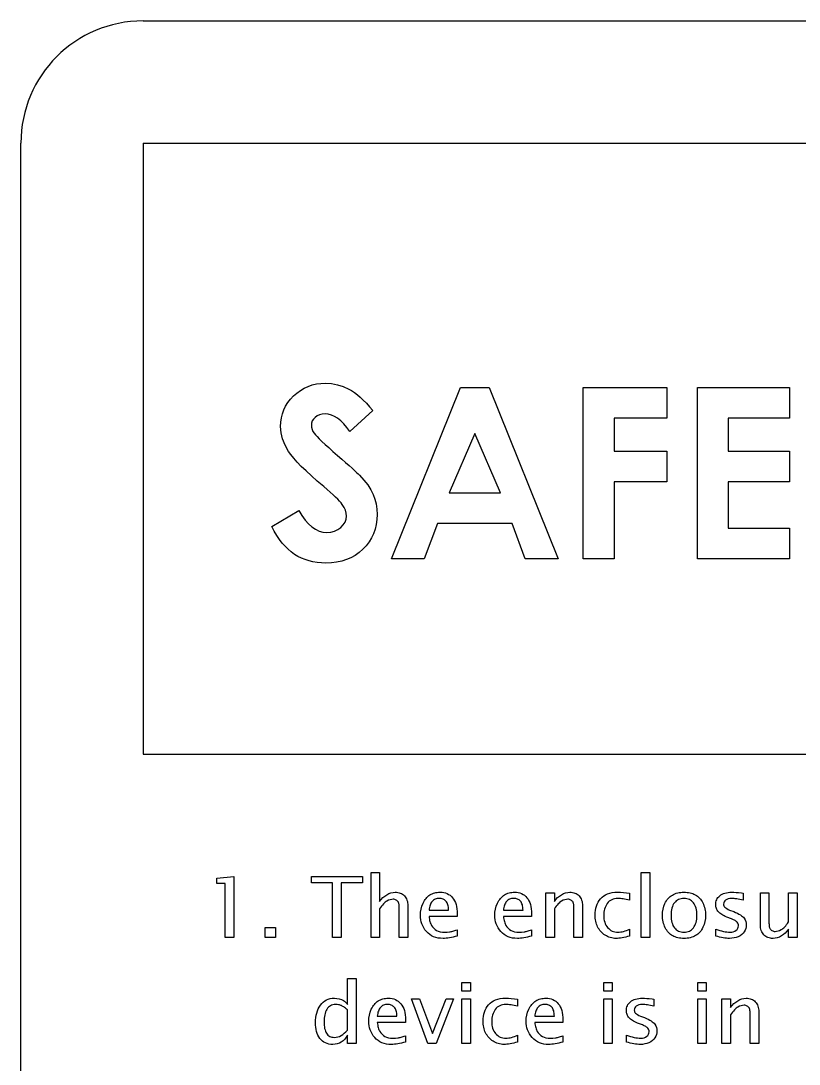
# Model space of a CAD drawing. Header units: inches. Extents: x 0 to 12, y -0.6 to 8.
# Drawn here: x 0 to 3.184, y 3.733 to 8 of the extents above; entities that cross this region are included whole.
import ezdxf

# ---------------------------------------------------------------- set-up
doc = ezdxf.new("R2010")
doc.units = ezdxf.units.IN
doc.header["$MEASUREMENT"] = 0

msp = doc.modelspace()

# ---------------------------------------------------------------- linework, layer by layer
at = {"color": 7, "linetype": 'Continuous'}
for p, q in [((0.5, 8), (11.5, 8)), ((0, 0.5), (0, 7.5)), ((0.5, 7.5), (11.5, 7.5)), ((0.5, 7.5), (0.5, 5)), ((0.5, 5), (11.5, 5))]:
    msp.add_line(p, q, dxfattribs=at)
at = {"color": 7, "linetype": 'Continuous', "flags": 128}
for points in [[(1.4397, 6.4065), (1.3458, 6.3205), (1.3458, 6.3205), (1.3335, 6.3373), (1.321, 6.3519), (1.3085, 6.3643), (1.296, 6.3744), (1.2834, 6.3822), (1.2706, 6.3878), (1.2579, 6.3912), (1.2451, 6.3923), (1.2451, 6.3923), (1.2332, 6.3915), (1.2224, 6.3888), (1.2129, 6.3843), (1.2043, 6.3781), (1.1974, 6.3709), (1.1924, 6.3633), (1.1894, 6.355), (1.1885, 6.3465), (1.1885, 6.3465), (1.1892, 6.3378), (1.1914, 6.3292), (1.1951, 6.3209), (1.2001, 6.3129), (1.2001, 6.3129), (1.205, 6.3069), (1.2119, 6.2995), (1.2209, 6.2904), (1.2318, 6.2798), (1.2446, 6.2678), (1.2594, 6.2543), (1.2764, 6.2392), (1.2952, 6.2226), (1.2952, 6.2226), (1.3128, 6.2074), (1.3287, 6.1936), (1.3427, 6.1813), (1.3549, 6.1705), (1.3653, 6.1611), (1.3737, 6.1532), (1.3804, 6.1468), (1.3853, 6.1419), (1.3853, 6.1419), (1.4036, 6.1215), (1.419, 6.1016), (1.4315, 6.0823), (1.4411, 6.0632), (1.4484, 6.044), (1.4536, 6.0241), (1.4567, 6.003), (1.4577, 5.9813), (1.4577, 5.9813), (1.4569, 5.9601), (1.454, 5.9399), (1.4496, 5.9206), (1.4431, 5.9024), (1.435, 5.885), (1.4249, 5.8684), (1.4131, 5.853), (1.3994, 5.8384), (1.3842, 5.8252), (1.3681, 5.8137), (1.3507, 5.8041), (1.3323, 5.7962), (1.3127, 5.79), (1.2921, 5.7856), (1.2704, 5.7829), (1.2475, 5.7821), (1.2475, 5.7821), (1.2295, 5.7826), (1.212, 5.7843), (1.1952, 5.7871), (1.1791, 5.791), (1.1634, 5.7961), (1.1482, 5.8022), (1.1338, 5.8095), (1.1199, 5.8179), (1.1066, 5.8276), (1.0937, 5.8386), (1.0813, 5.8508), (1.0696, 5.8642), (1.0582, 5.8791), (1.0473, 5.8951), (1.0369, 5.9125), (1.0269, 5.9311), (1.0269, 5.9311), (1.1374, 5.9974), (1.1374, 5.9974), (1.15, 5.9764), (1.1632, 5.9582), (1.1768, 5.9427), (1.191, 5.9301), (1.2056, 5.9203), (1.2206, 5.9133), (1.2361, 5.9091), (1.2521, 5.9077), (1.2521, 5.9077), (1.2684, 5.909), (1.2833, 5.9127), (1.2967, 5.9189), (1.3089, 5.9277), (1.319, 5.9381), (1.3263, 5.9493), (1.3306, 5.9613), (1.3321, 5.974), (1.3321, 5.974), (1.3309, 5.9859), (1.3277, 5.9979), (1.3224, 6.0098), (1.3148, 6.0217), (1.3099, 6.028), (1.3037, 6.0352), (1.2962, 6.0431), (1.2873, 6.0518), (1.2772, 6.0614), (1.2659, 6.0718), (1.2532, 6.0828), (1.2392, 6.0948), (1.2392, 6.0948), (1.2126, 6.1175), (1.1885, 6.1388), (1.1667, 6.1588), (1.1475, 6.1776), (1.1307, 6.195), (1.1164, 6.211), (1.1046, 6.2257), (1.0952, 6.239), (1.081, 6.2644), (1.071, 6.2898), (1.0648, 6.3152), (1.0628, 6.3404), (1.0628, 6.3404), (1.0637, 6.3584), (1.0662, 6.3756), (1.0703, 6.3923), (1.076, 6.4083), (1.0834, 6.4236), (1.0925, 6.4383), (1.1033, 6.4523), (1.1157, 6.4656), (1.1293, 6.4778), (1.1437, 6.4885), (1.1589, 6.4975), (1.1749, 6.5049), (1.1917, 6.5107), (1.2092, 6.5147), (1.2274, 6.5171), (1.2465, 6.5179), (1.2465, 6.5179), (1.2712, 6.5164), (1.2953, 6.5119), (1.3189, 6.5045), (1.3417, 6.494), (1.3532, 6.4874), (1.3649, 6.4795), (1.3768, 6.4704), (1.3888, 6.4602), (1.4012, 6.4485), (1.4138, 6.4358), (1.4267, 6.4218), (1.4397, 6.4065)], [(1.7989, 6.5), (1.9154, 6.5), (1.9154, 6.5), (2.1981, 5.8), (2.1981, 5.8), (2.0639, 5.8), (2.0639, 5.8), (2.0095, 5.9436), (2.0095, 5.9436), (1.7045, 5.9436), (1.7045, 5.9436), (1.6501, 5.8), (1.6501, 5.8), (1.516, 5.8), (1.516, 5.8), (1.7989, 6.5)], [(2.3013, 6.5), (2.6423, 6.5), (2.6423, 6.5), (2.6423, 6.3744), (2.6423, 6.3744), (2.4269, 6.3744), (2.4269, 6.3744), (2.4269, 6.2397), (2.4269, 6.2397), (2.6423, 6.2397), (2.6423, 6.2397), (2.6423, 6.1141), (2.6423, 6.1141), (2.4269, 6.1141), (2.4269, 6.1141), (2.4269, 5.8), (2.4269, 5.8), (2.3013, 5.8), (2.3013, 5.8), (2.3013, 6.5)], [(2.7679, 6.5), (3.1449, 6.5), (3.1449, 6.5), (3.1449, 6.3744), (3.1449, 6.3744), (2.8936, 6.3744), (2.8936, 6.3744), (2.8936, 6.2397), (2.8936, 6.2397), (3.1449, 6.2397), (3.1449, 6.2397), (3.1449, 6.1141), (3.1449, 6.1141), (2.8936, 6.1141), (2.8936, 6.1141), (2.8936, 5.9256), (2.8936, 5.9256), (3.1449, 5.9256), (3.1449, 5.9256), (3.1449, 5.8), (3.1449, 5.8), (2.7679, 5.8), (2.7679, 5.8), (2.7679, 6.5)], [(1.8571, 6.3122), (1.7522, 6.0692), (1.7522, 6.0692), (1.9619, 6.0692), (1.9619, 6.0692), (1.8571, 6.3122)], [(0.8365, 4.25), (0.8365, 4.4712), (0.8365, 4.4712), (0.8013, 4.4712), (0.8013, 4.4712), (0.8013, 4.4936), (0.8013, 4.4936), (0.8718, 4.5), (0.8718, 4.5), (0.8718, 4.25), (0.8718, 4.25), (0.8365, 4.25)], [(1.2756, 4.25), (1.2756, 4.4744), (1.2756, 4.4744), (1.1891, 4.4744), (1.1891, 4.4744), (1.1891, 4.5), (1.1891, 4.5), (1.3974, 4.5), (1.3974, 4.5), (1.3974, 4.4744), (1.3974, 4.4744), (1.3109, 4.4744), (1.3109, 4.4744), (1.3109, 4.25), (1.3109, 4.25), (1.2756, 4.25)], [(1.4327, 4.25), (1.4327, 4.516), (1.4327, 4.516), (1.4679, 4.516), (1.4679, 4.516), (1.4679, 4.3974), (1.4679, 4.3974), (1.4745, 4.4061), (1.4815, 4.4137), (1.489, 4.4203), (1.4971, 4.4258), (1.5055, 4.4302), (1.514, 4.4334), (1.5227, 4.4352), (1.5316, 4.4359), (1.5316, 4.4359), (1.5372, 4.4356), (1.5426, 4.435), (1.5476, 4.4338), (1.5524, 4.4322), (1.557, 4.4302), (1.5612, 4.4276), (1.5653, 4.4247), (1.569, 4.4212), (1.5723, 4.4174), (1.5753, 4.4132), (1.5777, 4.4087), (1.5797, 4.4037), (1.5813, 4.3985), (1.5824, 4.3929), (1.5831, 4.3869), (1.5833, 4.3806), (1.5833, 4.3806), (1.5833, 4.25), (1.5833, 4.25), (1.5481, 4.25), (1.5481, 4.25), (1.5481, 4.3696), (1.5481, 4.3696), (1.548, 4.3741), (1.5479, 4.3783), (1.5476, 4.382), (1.5473, 4.3853), (1.5468, 4.3882), (1.5462, 4.3907), (1.5456, 4.3928), (1.5448, 4.3945), (1.543, 4.3974), (1.5409, 4.3998), (1.5385, 4.402), (1.5357, 4.4038), (1.5328, 4.4052), (1.5297, 4.4062), (1.5265, 4.4069), (1.5232, 4.4071), (1.5232, 4.4071), (1.5172, 4.4066), (1.511, 4.4052), (1.5045, 4.4028), (1.4977, 4.3995), (1.4942, 4.3974), (1.4907, 4.3947), (1.4871, 4.3915), (1.4834, 4.3878), (1.4797, 4.3835), (1.4759, 4.3787), (1.472, 4.3733), (1.4679, 4.3674), (1.4679, 4.3674), (1.4679, 4.25), (1.4679, 4.25), (1.4327, 4.25)], [(2.5385, 4.25), (2.5385, 4.516), (2.5385, 4.516), (2.5737, 4.516), (2.5737, 4.516), (2.5737, 4.25), (2.5737, 4.25), (2.5385, 4.25)], [(1.7853, 4.2564), (1.7769, 4.2542), (1.769, 4.2522), (1.7613, 4.2506), (1.7539, 4.2492), (1.7468, 4.2481), (1.74, 4.2474), (1.7335, 4.2469), (1.7274, 4.2468), (1.7274, 4.2468), (1.7168, 4.2472), (1.7069, 4.2485), (1.6976, 4.2508), (1.6888, 4.2539), (1.6805, 4.2579), (1.6729, 4.2627), (1.6659, 4.2685), (1.6594, 4.2751), (1.6535, 4.2824), (1.6485, 4.29), (1.6443, 4.2979), (1.6408, 4.3061), (1.6381, 4.3147), (1.6362, 4.3235), (1.635, 4.3327), (1.6346, 4.3422), (1.6346, 4.3422), (1.6353, 4.3548), (1.6373, 4.367), (1.6407, 4.379), (1.6455, 4.3906), (1.6483, 4.3962), (1.6513, 4.4014), (1.6546, 4.4062), (1.6581, 4.4107), (1.6617, 4.4147), (1.6656, 4.4184), (1.6696, 4.4218), (1.6739, 4.4247), (1.6784, 4.4273), (1.6831, 4.4296), (1.688, 4.4315), (1.6931, 4.4331), (1.6983, 4.4343), (1.7038, 4.4352), (1.7094, 4.4357), (1.7153, 4.4359), (1.7153, 4.4359), (1.7231, 4.4355), (1.7304, 4.4345), (1.7374, 4.4327), (1.744, 4.4303), (1.7502, 4.4271), (1.7559, 4.4233), (1.7613, 4.4188), (1.7662, 4.4135), (1.7707, 4.4076), (1.7745, 4.4009), (1.7778, 4.3936), (1.7805, 4.3856), (1.7826, 4.3769), (1.7841, 4.3674), (1.785, 4.3573), (1.7853, 4.3465), (1.7853, 4.3465), (1.7853, 4.3365), (1.7853, 4.3365), (1.6699, 4.3365), (1.6699, 4.3365), (1.6706, 4.3307), (1.6715, 4.3253), (1.6726, 4.3202), (1.6738, 4.3155), (1.6752, 4.311), (1.6768, 4.3069), (1.6785, 4.3032), (1.6803, 4.2998), (1.6845, 4.2937), (1.6895, 4.2883), (1.695, 4.2836), (1.7011, 4.2796), (1.708, 4.2765), (1.7158, 4.2742), (1.7245, 4.2729), (1.7341, 4.2724), (1.7341, 4.2724), (1.7442, 4.2728), (1.7543, 4.2739), (1.757, 4.2744), (1.76, 4.275), (1.7634, 4.2758), (1.7671, 4.2767), (1.7711, 4.2778), (1.7755, 4.2791), (1.7802, 4.2805), (1.7853, 4.2821), (1.7853, 4.2821), (1.7853, 4.2564)], [(1.6699, 4.3622), (1.75, 4.3622), (1.75, 4.3622), (1.7498, 4.3684), (1.7493, 4.3742), (1.7485, 4.3795), (1.7473, 4.3844), (1.7458, 4.3887), (1.744, 4.3927), (1.7419, 4.3961), (1.7394, 4.3991), (1.7366, 4.4017), (1.7337, 4.404), (1.7306, 4.4059), (1.7273, 4.4075), (1.7238, 4.4087), (1.7201, 4.4096), (1.7162, 4.4101), (1.7122, 4.4103), (1.7122, 4.4103), (1.7076, 4.4101), (1.7033, 4.4095), (1.6992, 4.4086), (1.6954, 4.4073), (1.6918, 4.4056), (1.6885, 4.4035), (1.6854, 4.4011), (1.6826, 4.3983), (1.6801, 4.3951), (1.6779, 4.3915), (1.6759, 4.3876), (1.6741, 4.3833), (1.6727, 4.3786), (1.6715, 4.3735), (1.6705, 4.368), (1.6699, 4.3622)], [(2.0897, 4.2564), (2.0814, 4.2542), (2.0735, 4.2522), (2.0658, 4.2506), (2.0584, 4.2492), (2.0513, 4.2481), (2.0445, 4.2474), (2.038, 4.2469), (2.0319, 4.2468), (2.0319, 4.2468), (2.0213, 4.2472), (2.0114, 4.2485), (2.0021, 4.2508), (1.9932, 4.2539), (1.985, 4.2579), (1.9774, 4.2627), (1.9704, 4.2685), (1.9638, 4.2751), (1.958, 4.2824), (1.953, 4.29), (1.9488, 4.2979), (1.9453, 4.3061), (1.9426, 4.3147), (1.9407, 4.3235), (1.9395, 4.3327), (1.9391, 4.3422), (1.9391, 4.3422), (1.9398, 4.3548), (1.9418, 4.367), (1.9452, 4.379), (1.95, 4.3906), (1.9528, 4.3962), (1.9558, 4.4014), (1.9591, 4.4062), (1.9625, 4.4107), (1.9662, 4.4147), (1.9701, 4.4184), (1.9741, 4.4218), (1.9784, 4.4247), (1.9829, 4.4273), (1.9876, 4.4296), (1.9925, 4.4315), (1.9975, 4.4331), (2.0028, 4.4343), (2.0083, 4.4352), (2.0139, 4.4357), (2.0198, 4.4359), (2.0198, 4.4359), (2.0275, 4.4355), (2.0349, 4.4345), (2.0419, 4.4327), (2.0485, 4.4303), (2.0546, 4.4271), (2.0604, 4.4233), (2.0658, 4.4188), (2.0707, 4.4135), (2.0752, 4.4076), (2.079, 4.4009), (2.0823, 4.3936), (2.085, 4.3856), (2.0871, 4.3769), (2.0885, 4.3674), (2.0894, 4.3573), (2.0897, 4.3465), (2.0897, 4.3465), (2.0897, 4.3365), (2.0897, 4.3365), (1.9744, 4.3365), (1.9744, 4.3365), (1.9751, 4.3307), (1.976, 4.3253), (1.9771, 4.3202), (1.9783, 4.3155), (1.9797, 4.311), (1.9813, 4.3069), (1.983, 4.3032), (1.9848, 4.2998), (1.989, 4.2937), (1.9939, 4.2883), (1.9994, 4.2836), (2.0056, 4.2796), (2.0125, 4.2765), (2.0203, 4.2742), (2.029, 4.2729), (2.0386, 4.2724), (2.0386, 4.2724), (2.0487, 4.2728), (2.0588, 4.2739), (2.0615, 4.2744), (2.0645, 4.275), (2.0679, 4.2758), (2.0716, 4.2767), (2.0756, 4.2778), (2.08, 4.2791), (2.0847, 4.2805), (2.0897, 4.2821), (2.0897, 4.2821), (2.0897, 4.2564)], [(1.9744, 4.3622), (2.0545, 4.3622), (2.0545, 4.3622), (2.0543, 4.3684), (2.0538, 4.3742), (2.053, 4.3795), (2.0518, 4.3844), (2.0503, 4.3887), (2.0485, 4.3927), (2.0464, 4.3961), (2.0439, 4.3991), (2.0411, 4.4017), (2.0382, 4.404), (2.0351, 4.4059), (2.0318, 4.4075), (2.0283, 4.4087), (2.0246, 4.4096), (2.0207, 4.4101), (2.0167, 4.4103), (2.0167, 4.4103), (2.0121, 4.4101), (2.0078, 4.4095), (2.0037, 4.4086), (1.9998, 4.4073), (1.9963, 4.4056), (1.993, 4.4035), (1.9899, 4.4011), (1.9871, 4.3983), (1.9846, 4.3951), (1.9824, 4.3915), (1.9804, 4.3876), (1.9786, 4.3833), (1.9772, 4.3786), (1.976, 4.3735), (1.975, 4.368), (1.9744, 4.3622)], [(2.1474, 4.25), (2.1474, 4.4327), (2.1474, 4.4327), (2.1827, 4.4327), (2.1827, 4.4327), (2.1827, 4.3974), (2.1827, 4.3974), (2.1892, 4.4061), (2.1963, 4.4137), (2.2038, 4.4203), (2.2118, 4.4258), (2.2203, 4.4302), (2.2288, 4.4334), (2.2375, 4.4352), (2.2463, 4.4359), (2.2463, 4.4359), (2.252, 4.4356), (2.2573, 4.435), (2.2624, 4.4338), (2.2672, 4.4322), (2.2717, 4.4302), (2.276, 4.4276), (2.28, 4.4247), (2.2837, 4.4212), (2.2871, 4.4174), (2.29, 4.4132), (2.2925, 4.4087), (2.2945, 4.4037), (2.2961, 4.3985), (2.2972, 4.3929), (2.2979, 4.3869), (2.2981, 4.3806), (2.2981, 4.3806), (2.2981, 4.25), (2.2981, 4.25), (2.2628, 4.25), (2.2628, 4.25), (2.2628, 4.3696), (2.2628, 4.3696), (2.2628, 4.3741), (2.2626, 4.3783), (2.2624, 4.382), (2.262, 4.3853), (2.2616, 4.3882), (2.261, 4.3907), (2.2603, 4.3928), (2.2596, 4.3945), (2.2578, 4.3974), (2.2557, 4.3998), (2.2532, 4.402), (2.2505, 4.4038), (2.2475, 4.4052), (2.2444, 4.4062), (2.2412, 4.4069), (2.238, 4.4071), (2.238, 4.4071), (2.232, 4.4066), (2.2257, 4.4052), (2.2192, 4.4028), (2.2124, 4.3995), (2.209, 4.3974), (2.2055, 4.3947), (2.2019, 4.3915), (2.1982, 4.3878), (2.1944, 4.3835), (2.1906, 4.3787), (2.1867, 4.3733), (2.1827, 4.3674), (2.1827, 4.3674), (2.1827, 4.25), (2.1827, 4.25), (2.1474, 4.25)], [(2.4904, 4.2564), (2.4825, 4.2542), (2.4749, 4.2522), (2.4675, 4.2506), (2.4605, 4.2492), (2.4537, 4.2481), (2.4472, 4.2474), (2.441, 4.2469), (2.435, 4.2468), (2.435, 4.2468), (2.429, 4.247), (2.4231, 4.2476), (2.4173, 4.2486), (2.4117, 4.2501), (2.4061, 4.2519), (2.4007, 4.2542), (2.3955, 4.2568), (2.3903, 4.2599), (2.3854, 4.2633), (2.3808, 4.2669), (2.3765, 4.2708), (2.3725, 4.275), (2.3688, 4.2794), (2.3655, 4.2841), (2.3624, 4.2891), (2.3597, 4.2943), (2.3573, 4.2997), (2.3552, 4.3053), (2.3534, 4.311), (2.352, 4.317), (2.3508, 4.3231), (2.35, 4.3294), (2.3495, 4.3358), (2.3494, 4.3424), (2.3494, 4.3424), (2.3497, 4.3522), (2.3508, 4.3616), (2.3526, 4.3705), (2.355, 4.3791), (2.3582, 4.3872), (2.3621, 4.395), (2.3667, 4.4022), (2.372, 4.4092), (2.3781, 4.4154), (2.3849, 4.4209), (2.3925, 4.4254), (2.4008, 4.4292), (2.41, 4.4321), (2.4199, 4.4342), (2.4305, 4.4355), (2.442, 4.4359), (2.442, 4.4359), (2.4532, 4.4356), (2.465, 4.4349), (2.4774, 4.4336), (2.4904, 4.4319), (2.4904, 4.4319), (2.4904, 4.403), (2.4904, 4.403), (2.4833, 4.4047), (2.4765, 4.4062), (2.4701, 4.4075), (2.4639, 4.4085), (2.4582, 4.4093), (2.4528, 4.4098), (2.4477, 4.4102), (2.4429, 4.4103), (2.4429, 4.4103), (2.4359, 4.41), (2.4293, 4.409), (2.4232, 4.4074), (2.4175, 4.4051), (2.4123, 4.4022), (2.4075, 4.3986), (2.4032, 4.3945), (2.3993, 4.3896), (2.3958, 4.3844), (2.3929, 4.3789), (2.3903, 4.3731), (2.3883, 4.3671), (2.3867, 4.3609), (2.3855, 4.3544), (2.3849, 4.3477), (2.3846, 4.3407), (2.3846, 4.3407), (2.3849, 4.3333), (2.3856, 4.3262), (2.3869, 4.3195), (2.3887, 4.3131), (2.3909, 4.3071), (2.3937, 4.3015), (2.397, 4.2962), (2.4008, 4.2913), (2.405, 4.2869), (2.4095, 4.2831), (2.4143, 4.2798), (2.4194, 4.2771), (2.4248, 4.2751), (2.4305, 4.2736), (2.4365, 4.2727), (2.4428, 4.2724), (2.4428, 4.2724), (2.4486, 4.2726), (2.4544, 4.2732), (2.4603, 4.2742), (2.4662, 4.2756), (2.4722, 4.2774), (2.4782, 4.2796), (2.4843, 4.2823), (2.4904, 4.2853), (2.4904, 4.2853), (2.4904, 4.2564)], [(2.7131, 4.2468), (2.7066, 4.2469), (2.7004, 4.2474), (2.6943, 4.2483), (2.6885, 4.2494), (2.6828, 4.2509), (2.6774, 4.2528), (2.6722, 4.2549), (2.6673, 4.2574), (2.6625, 4.2602), (2.6581, 4.2634), (2.6538, 4.267), (2.6498, 4.271), (2.6461, 4.2754), (2.6426, 4.2801), (2.6394, 4.2852), (2.6364, 4.2907), (2.6337, 4.2965), (2.6314, 4.3024), (2.6295, 4.3085), (2.6279, 4.3148), (2.6266, 4.3212), (2.6257, 4.3278), (2.6252, 4.3345), (2.625, 4.3414), (2.625, 4.3414), (2.6257, 4.3544), (2.6276, 4.3668), (2.6308, 4.3788), (2.6354, 4.3903), (2.6381, 4.3958), (2.6412, 4.4009), (2.6445, 4.4057), (2.6481, 4.4102), (2.652, 4.4142), (2.6562, 4.418), (2.6608, 4.4213), (2.6656, 4.4244), (2.6706, 4.4271), (2.676, 4.4294), (2.6815, 4.4314), (2.6874, 4.433), (2.6935, 4.4343), (2.6998, 4.4352), (2.7063, 4.4357), (2.7131, 4.4359), (2.7131, 4.4359), (2.7197, 4.4357), (2.7259, 4.4352), (2.732, 4.4344), (2.7378, 4.4333), (2.7434, 4.4318), (2.7488, 4.43), (2.7541, 4.4278), (2.7591, 4.4254), (2.7638, 4.4226), (2.7683, 4.4194), (2.7726, 4.4158), (2.7766, 4.4118), (2.7803, 4.4075), (2.7838, 4.4027), (2.787, 4.3976), (2.79, 4.3921), (2.7926, 4.3863), (2.7949, 4.3804), (2.7969, 4.3742), (2.7985, 4.368), (2.7997, 4.3616), (2.8006, 4.355), (2.8011, 4.3483), (2.8013, 4.3414), (2.8013, 4.3414), (2.8006, 4.3284), (2.7986, 4.3158), (2.7953, 4.3037), (2.7907, 4.2922), (2.788, 4.2867), (2.7849, 4.2816), (2.7816, 4.2768), (2.7779, 4.2724), (2.774, 4.2683), (2.7698, 4.2646), (2.7653, 4.2612), (2.7605, 4.2582), (2.7555, 4.2556), (2.7502, 4.2532), (2.7446, 4.2513), (2.7389, 4.2496), (2.7328, 4.2484), (2.7265, 4.2475), (2.72, 4.247), (2.7131, 4.2468)], [(2.713, 4.2724), (2.7192, 4.2727), (2.7249, 4.2735), (2.7303, 4.2749), (2.7354, 4.2769), (2.7401, 4.2794), (2.7444, 4.2826), (2.7484, 4.2862), (2.7521, 4.2904), (2.7554, 4.2951), (2.7582, 4.3003), (2.7606, 4.306), (2.7626, 4.3121), (2.7641, 4.3188), (2.7652, 4.3259), (2.7658, 4.3334), (2.766, 4.3414), (2.766, 4.3414), (2.7658, 4.3495), (2.7652, 4.3571), (2.7641, 4.3641), (2.7625, 4.3708), (2.7606, 4.3769), (2.7582, 4.3826), (2.7553, 4.3877), (2.7521, 4.3924), (2.7484, 4.3966), (2.7444, 4.4002), (2.74, 4.4033), (2.7353, 4.4058), (2.7303, 4.4078), (2.7249, 4.4092), (2.7192, 4.41), (2.713, 4.4103), (2.713, 4.4103), (2.707, 4.41), (2.7012, 4.4092), (2.6959, 4.4078), (2.6908, 4.4058), (2.6861, 4.4033), (2.6818, 4.4002), (2.6778, 4.3966), (2.6741, 4.3924), (2.6709, 4.3877), (2.6681, 4.3826), (2.6657, 4.3769), (2.6637, 4.3708), (2.6622, 4.3641), (2.6611, 4.3571), (2.6605, 4.3495), (2.6603, 4.3414), (2.6603, 4.3414), (2.6605, 4.3334), (2.6611, 4.3259), (2.6622, 4.3188), (2.6637, 4.3121), (2.6657, 4.306), (2.6681, 4.3003), (2.6709, 4.2951), (2.6741, 4.2904), (2.6778, 4.2862), (2.6818, 4.2826), (2.6861, 4.2794), (2.6908, 4.2769), (2.6959, 4.2749), (2.7012, 4.2735), (2.707, 4.2727), (2.713, 4.2724)], [(2.8429, 4.2564), (2.8429, 4.2853), (2.8429, 4.2853), (2.8512, 4.2823), (2.8592, 4.2796), (2.867, 4.2774), (2.8744, 4.2756), (2.8816, 4.2742), (2.8885, 4.2732), (2.8952, 4.2726), (2.9015, 4.2724), (2.9015, 4.2724), (2.9086, 4.2729), (2.915, 4.2743), (2.9208, 4.2767), (2.926, 4.28), (2.9303, 4.284), (2.9334, 4.2885), (2.9353, 4.2935), (2.9359, 4.2989), (2.9359, 4.2989), (2.9356, 4.3024), (2.9346, 4.3059), (2.9331, 4.3093), (2.9309, 4.3127), (2.9309, 4.3127), (2.9295, 4.3144), (2.9277, 4.3161), (2.9254, 4.3178), (2.9228, 4.3195), (2.9198, 4.3212), (2.9163, 4.3229), (2.9125, 4.3246), (2.9082, 4.3263), (2.9082, 4.3263), (2.8879, 4.3344), (2.8879, 4.3344), (2.8823, 4.3367), (2.877, 4.3391), (2.8721, 4.3416), (2.8676, 4.3442), (2.8636, 4.3469), (2.8599, 4.3497), (2.8566, 4.3526), (2.8537, 4.3556), (2.8537, 4.3556), (2.8512, 4.3587), (2.849, 4.3619), (2.8472, 4.3653), (2.8457, 4.3689), (2.8445, 4.3727), (2.8436, 4.3767), (2.8431, 4.3808), (2.8429, 4.3851), (2.8429, 4.3851), (2.8432, 4.3904), (2.844, 4.3955), (2.8453, 4.4004), (2.8471, 4.405), (2.8494, 4.4095), (2.8523, 4.4137), (2.8556, 4.4176), (2.8595, 4.4214), (2.8639, 4.4248), (2.8688, 4.4277), (2.8742, 4.4302), (2.8801, 4.4323), (2.8865, 4.4338), (2.8934, 4.435), (2.9008, 4.4356), (2.9087, 4.4359), (2.9087, 4.4359), (2.9171, 4.4357), (2.9264, 4.4351), (2.9367, 4.4342), (2.948, 4.4328), (2.948, 4.4328), (2.9551, 4.4319), (2.9551, 4.4319), (2.9551, 4.403), (2.9551, 4.403), (2.948, 4.4047), (2.9413, 4.4062), (2.9348, 4.4075), (2.9288, 4.4085), (2.9232, 4.4093), (2.9179, 4.4098), (2.913, 4.4102), (2.9085, 4.4103), (2.9085, 4.4103), (2.9006, 4.4099), (2.8938, 4.4086), (2.888, 4.4065), (2.8833, 4.4035), (2.8797, 4.4), (2.8771, 4.3962), (2.8755, 4.392), (2.875, 4.3876), (2.875, 4.3876), (2.8754, 4.3841), (2.8764, 4.3807), (2.8781, 4.3776), (2.8806, 4.3746), (2.8806, 4.3746), (2.8838, 4.3716), (2.8881, 4.3687), (2.8935, 4.3658), (2.9, 4.3629), (2.9, 4.3629), (2.9166, 4.3564), (2.9166, 4.3564), (2.9245, 4.3531), (2.9317, 4.3497), (2.9382, 4.3464), (2.9438, 4.3431), (2.9487, 4.3398), (2.9529, 4.3365), (2.9562, 4.3332), (2.9589, 4.3299), (2.9589, 4.3299), (2.9628, 4.3232), (2.9657, 4.3162), (2.9674, 4.3088), (2.9679, 4.3012), (2.9679, 4.3012), (2.9674, 4.294), (2.9659, 4.287), (2.9633, 4.2802), (2.9596, 4.2737), (2.955, 4.2678), (2.9494, 4.2625), (2.9428, 4.2579), (2.9351, 4.254), (2.9268, 4.2508), (2.9181, 4.2486), (2.9088, 4.2472), (2.8991, 4.2468), (2.8991, 4.2468), (2.8932, 4.2469), (2.8869, 4.2474), (2.8804, 4.2481), (2.8735, 4.2492), (2.8663, 4.2506), (2.8589, 4.2522), (2.8511, 4.2542), (2.8429, 4.2564)], [(3.141, 4.25), (3.141, 4.2853), (3.141, 4.2853), (3.1345, 4.2765), (3.1274, 4.2689), (3.1198, 4.2623), (3.1118, 4.2568), (3.1034, 4.2524), (3.095, 4.2493), (3.0862, 4.2474), (3.0774, 4.2468), (3.0774, 4.2468), (3.0718, 4.247), (3.0665, 4.2477), (3.0614, 4.2488), (3.0566, 4.2505), (3.0521, 4.2525), (3.0478, 4.255), (3.0438, 4.258), (3.0401, 4.2614), (3.0367, 4.2653), (3.0338, 4.2695), (3.0313, 4.274), (3.0292, 4.2789), (3.0277, 4.2842), (3.0265, 4.2899), (3.0259, 4.2958), (3.0256, 4.3022), (3.0256, 4.3022), (3.0256, 4.4327), (3.0256, 4.4327), (3.0609, 4.4327), (3.0609, 4.4327), (3.0609, 4.3132), (3.0609, 4.3132), (3.0609, 4.3087), (3.0611, 4.3046), (3.0613, 4.3008), (3.0617, 4.2975), (3.0621, 4.2946), (3.0628, 4.2921), (3.0634, 4.29), (3.0642, 4.2883), (3.066, 4.2855), (3.0681, 4.283), (3.0705, 4.2808), (3.0732, 4.2789), (3.0762, 4.2775), (3.0793, 4.2765), (3.0825, 4.2758), (3.0859, 4.2756), (3.0859, 4.2756), (3.0918, 4.2761), (3.0981, 4.2775), (3.1045, 4.2797), (3.1112, 4.283), (3.1147, 4.2851), (3.1182, 4.2877), (3.1218, 4.2908), (3.1256, 4.2944), (3.1293, 4.2985), (3.1331, 4.3032), (3.137, 4.3084), (3.141, 4.3141), (3.141, 4.3141), (3.141, 4.4327), (3.141, 4.4327), (3.1763, 4.4327), (3.1763, 4.4327), (3.1763, 4.25), (3.1763, 4.25), (3.141, 4.25)], [(1, 4.25), (1, 4.2917), (1, 4.2917), (1.0417, 4.2917), (1.0417, 4.2917), (1.0417, 4.25), (1.0417, 4.25), (1, 4.25)], [(1.3365, 3.8164), (1.3365, 3.8513), (1.3365, 3.8513), (1.3312, 3.8424), (1.3252, 3.8347), (1.3186, 3.8281), (1.3112, 3.8228), (1.3033, 3.8186), (1.2948, 3.8156), (1.2856, 3.8138), (1.2758, 3.8132), (1.2758, 3.8132), (1.2676, 3.8136), (1.26, 3.8147), (1.2528, 3.8166), (1.246, 3.8194), (1.2397, 3.8228), (1.2339, 3.827), (1.2285, 3.832), (1.2237, 3.8377), (1.2193, 3.8441), (1.2155, 3.851), (1.2124, 3.8583), (1.2098, 3.8661), (1.2077, 3.8744), (1.2063, 3.8832), (1.2054, 3.8925), (1.2051, 3.9022), (1.2051, 3.9022), (1.2054, 3.9127), (1.2064, 3.9228), (1.208, 3.9324), (1.2103, 3.9415), (1.2132, 3.9503), (1.2168, 3.9585), (1.2211, 3.9663), (1.2259, 3.9737), (1.2314, 3.9804), (1.2373, 3.9862), (1.2437, 3.9911), (1.2506, 3.9951), (1.2579, 3.9983), (1.2658, 4.0005), (1.2741, 4.0018), (1.2829, 4.0023), (1.2829, 4.0023), (1.2932, 4.0016), (1.303, 3.9997), (1.312, 3.9965), (1.32, 3.9923), (1.3239, 3.9896), (1.3279, 3.986), (1.3321, 3.9817), (1.3365, 3.9767), (1.3365, 3.9767), (1.3365, 4.0824), (1.3365, 4.0824), (1.3718, 4.0824), (1.3718, 4.0824), (1.3718, 3.8164), (1.3718, 3.8164), (1.3365, 3.8164)], [(1.8045, 4.0311), (1.8045, 4.0664), (1.8045, 4.0664), (1.8397, 4.0664), (1.8397, 4.0664), (1.8397, 4.0311), (1.8397, 4.0311), (1.8045, 4.0311)], [(2.3846, 4.0311), (2.3846, 4.0664), (2.3846, 4.0664), (2.4199, 4.0664), (2.4199, 4.0664), (2.4199, 4.0311), (2.4199, 4.0311), (2.3846, 4.0311)], [(2.7692, 4.0311), (2.7692, 4.0664), (2.7692, 4.0664), (2.8045, 4.0664), (2.8045, 4.0664), (2.8045, 4.0311), (2.8045, 4.0311), (2.7692, 4.0311)], [(1.3365, 3.9543), (1.3324, 3.9579), (1.3284, 3.9611), (1.3247, 3.9639), (1.3212, 3.9664), (1.3179, 3.9685), (1.3149, 3.9703), (1.312, 3.9718), (1.3094, 3.9729), (1.3043, 3.9746), (1.299, 3.9757), (1.2936, 3.9764), (1.2879, 3.9767), (1.2879, 3.9767), (1.282, 3.9764), (1.2766, 3.9754), (1.2715, 3.9739), (1.2668, 3.9716), (1.2626, 3.9688), (1.2587, 3.9654), (1.2552, 3.9613), (1.2521, 3.9566), (1.2493, 3.9515), (1.2469, 3.9459), (1.2449, 3.94), (1.2433, 3.9337), (1.242, 3.9271), (1.2411, 3.9201), (1.2406, 3.9128), (1.2404, 3.905), (1.2404, 3.905), (1.2405, 3.8979), (1.241, 3.8912), (1.2418, 3.8849), (1.243, 3.8789), (1.2444, 3.8733), (1.2462, 3.8681), (1.2483, 3.8633), (1.2507, 3.8589), (1.2535, 3.855), (1.2566, 3.8516), (1.26, 3.8487), (1.2639, 3.8462), (1.268, 3.8444), (1.2725, 3.8431), (1.2774, 3.8423), (1.2827, 3.842), (1.2827, 3.842), (1.2895, 3.8425), (1.2964, 3.8439), (1.3032, 3.8462), (1.3099, 3.8495), (1.3167, 3.8537), (1.3234, 3.8587), (1.33, 3.8647), (1.3365, 3.8716), (1.3365, 3.8716), (1.3365, 3.9543)], [(1.5737, 3.8228), (1.5654, 3.8206), (1.5574, 3.8186), (1.5497, 3.817), (1.5424, 3.8156), (1.5353, 3.8145), (1.5285, 3.8138), (1.522, 3.8133), (1.5158, 3.8132), (1.5158, 3.8132), (1.5053, 3.8136), (1.4954, 3.8149), (1.486, 3.8172), (1.4772, 3.8203), (1.469, 3.8243), (1.4614, 3.8291), (1.4543, 3.8349), (1.4478, 3.8415), (1.442, 3.8488), (1.437, 3.8564), (1.4327, 3.8643), (1.4293, 3.8725), (1.4265, 3.8811), (1.4246, 3.8899), (1.4235, 3.8991), (1.4231, 3.9086), (1.4231, 3.9086), (1.4238, 3.9212), (1.4258, 3.9334), (1.4292, 3.9454), (1.4339, 3.957), (1.4367, 3.9626), (1.4398, 3.9678), (1.4431, 3.9726), (1.4465, 3.9771), (1.4502, 3.9811), (1.454, 3.9848), (1.4581, 3.9882), (1.4624, 3.9911), (1.4669, 3.9937), (1.4716, 3.996), (1.4765, 3.9979), (1.4815, 3.9995), (1.4868, 4.0007), (1.4922, 4.0016), (1.4979, 4.0021), (1.5038, 4.0023), (1.5038, 4.0023), (1.5115, 4.0019), (1.5189, 4.0009), (1.5259, 3.9991), (1.5325, 3.9967), (1.5386, 3.9935), (1.5444, 3.9897), (1.5497, 3.9852), (1.5547, 3.9799), (1.5591, 3.974), (1.563, 3.9673), (1.5663, 3.96), (1.569, 3.952), (1.5711, 3.9433), (1.5725, 3.9338), (1.5734, 3.9237), (1.5737, 3.9129), (1.5737, 3.9129), (1.5737, 3.9029), (1.5737, 3.9029), (1.4583, 3.9029), (1.4583, 3.9029), (1.4591, 3.8971), (1.46, 3.8917), (1.4611, 3.8866), (1.4623, 3.8819), (1.4637, 3.8774), (1.4652, 3.8733), (1.4669, 3.8696), (1.4688, 3.8662), (1.473, 3.8601), (1.4779, 3.8547), (1.4834, 3.85), (1.4896, 3.846), (1.4965, 3.8429), (1.5043, 3.8406), (1.513, 3.8393), (1.5225, 3.8388), (1.5225, 3.8388), (1.5327, 3.8392), (1.5428, 3.8403), (1.5455, 3.8408), (1.5485, 3.8414), (1.5519, 3.8422), (1.5556, 3.8431), (1.5596, 3.8442), (1.564, 3.8455), (1.5687, 3.8469), (1.5737, 3.8485), (1.5737, 3.8485), (1.5737, 3.8228)], [(1.4583, 3.9286), (1.5385, 3.9286), (1.5385, 3.9286), (1.5383, 3.9348), (1.5378, 3.9406), (1.537, 3.9459), (1.5358, 3.9508), (1.5343, 3.9551), (1.5325, 3.9591), (1.5303, 3.9625), (1.5278, 3.9655), (1.5251, 3.9681), (1.5222, 3.9704), (1.519, 3.9723), (1.5157, 3.9739), (1.5123, 3.9751), (1.5086, 3.976), (1.5047, 3.9765), (1.5007, 3.9767), (1.5007, 3.9767), (1.496, 3.9765), (1.4917, 3.9759), (1.4876, 3.975), (1.4838, 3.9737), (1.4803, 3.972), (1.477, 3.9699), (1.4739, 3.9675), (1.4711, 3.9647), (1.4686, 3.9615), (1.4663, 3.9579), (1.4643, 3.954), (1.4626, 3.9497), (1.4611, 3.945), (1.4599, 3.9399), (1.459, 3.9344), (1.4583, 3.9286)], [(1.6657, 3.8164), (1.5978, 3.9991), (1.5978, 3.9991), (1.6315, 3.9991), (1.6315, 3.9991), (1.6843, 3.8581), (1.6843, 3.8581), (1.7401, 3.9991), (1.7401, 3.9991), (1.7708, 3.9991), (1.7708, 3.9991), (1.699, 3.8164), (1.699, 3.8164), (1.6657, 3.8164)], [(1.8045, 3.8164), (1.8045, 3.9991), (1.8045, 3.9991), (1.8397, 3.9991), (1.8397, 3.9991), (1.8397, 3.8164), (1.8397, 3.8164), (1.8045, 3.8164)], [(2.0321, 3.8228), (2.0242, 3.8206), (2.0166, 3.8186), (2.0092, 3.817), (2.0022, 3.8156), (1.9954, 3.8145), (1.9889, 3.8138), (1.9826, 3.8133), (1.9767, 3.8132), (1.9767, 3.8132), (1.9707, 3.8134), (1.9647, 3.814), (1.959, 3.815), (1.9533, 3.8164), (1.9478, 3.8183), (1.9424, 3.8206), (1.9371, 3.8232), (1.932, 3.8263), (1.9271, 3.8297), (1.9225, 3.8333), (1.9182, 3.8372), (1.9142, 3.8414), (1.9105, 3.8458), (1.9072, 3.8505), (1.9041, 3.8555), (1.9013, 3.8607), (1.8989, 3.8661), (1.8968, 3.8717), (1.895, 3.8774), (1.8936, 3.8834), (1.8925, 3.8895), (1.8917, 3.8958), (1.8912, 3.9022), (1.891, 3.9088), (1.891, 3.9088), (1.8914, 3.9186), (1.8924, 3.928), (1.8942, 3.9369), (1.8967, 3.9455), (1.8999, 3.9536), (1.9037, 3.9614), (1.9084, 3.9686), (1.9137, 3.9756), (1.9197, 3.9818), (1.9265, 3.9873), (1.9341, 3.9918), (1.9425, 3.9956), (1.9516, 3.9985), (1.9615, 4.0006), (1.9722, 4.0019), (1.9837, 4.0023), (1.9837, 4.0023), (1.9949, 4.002), (2.0067, 4.0013), (2.0191, 4), (2.0321, 3.9983), (2.0321, 3.9983), (2.0321, 3.9694), (2.0321, 3.9694), (2.0249, 3.9711), (2.0182, 3.9726), (2.0117, 3.9739), (2.0056, 3.9749), (1.9998, 3.9757), (1.9944, 3.9762), (1.9893, 3.9766), (1.9846, 3.9767), (1.9846, 3.9767), (1.9776, 3.9764), (1.971, 3.9754), (1.9649, 3.9738), (1.9592, 3.9715), (1.954, 3.9686), (1.9492, 3.965), (1.9449, 3.9609), (1.941, 3.956), (1.9375, 3.9508), (1.9345, 3.9453), (1.932, 3.9395), (1.9299, 3.9335), (1.9283, 3.9273), (1.9272, 3.9208), (1.9265, 3.9141), (1.9263, 3.9071), (1.9263, 3.9071), (1.9265, 3.8997), (1.9273, 3.8926), (1.9285, 3.8859), (1.9303, 3.8795), (1.9326, 3.8735), (1.9354, 3.8679), (1.9387, 3.8626), (1.9425, 3.8577), (1.9467, 3.8533), (1.9512, 3.8495), (1.9559, 3.8462), (1.961, 3.8435), (1.9664, 3.8415), (1.9722, 3.84), (1.9782, 3.8391), (1.9845, 3.8388), (1.9845, 3.8388), (1.9903, 3.839), (1.9961, 3.8396), (2.002, 3.8406), (2.0079, 3.842), (2.0139, 3.8438), (2.0199, 3.846), (2.0259, 3.8487), (2.0321, 3.8517), (2.0321, 3.8517), (2.0321, 3.8228)], [(2.2179, 3.8228), (2.2096, 3.8206), (2.2017, 3.8186), (2.194, 3.817), (2.1866, 3.8156), (2.1795, 3.8145), (2.1727, 3.8138), (2.1662, 3.8133), (2.1601, 3.8132), (2.1601, 3.8132), (2.1495, 3.8136), (2.1396, 3.8149), (2.1303, 3.8172), (2.1214, 3.8203), (2.1132, 3.8243), (2.1056, 3.8291), (2.0986, 3.8349), (2.092, 3.8415), (2.0862, 3.8488), (2.0812, 3.8564), (2.077, 3.8643), (2.0735, 3.8725), (2.0708, 3.8811), (2.0689, 3.8899), (2.0677, 3.8991), (2.0673, 3.9086), (2.0673, 3.9086), (2.068, 3.9212), (2.07, 3.9334), (2.0734, 3.9454), (2.0782, 3.957), (2.081, 3.9626), (2.084, 3.9678), (2.0873, 3.9726), (2.0907, 3.9771), (2.0944, 3.9811), (2.0983, 3.9848), (2.1023, 3.9882), (2.1066, 3.9911), (2.1111, 3.9937), (2.1158, 3.996), (2.1207, 3.9979), (2.1258, 3.9995), (2.131, 4.0007), (2.1365, 4.0016), (2.1421, 4.0021), (2.148, 4.0023), (2.148, 4.0023), (2.1557, 4.0019), (2.1631, 4.0009), (2.1701, 3.9991), (2.1767, 3.9967), (2.1828, 3.9935), (2.1886, 3.9897), (2.194, 3.9852), (2.1989, 3.9799), (2.2034, 3.974), (2.2072, 3.9673), (2.2105, 3.96), (2.2132, 3.952), (2.2153, 3.9433), (2.2167, 3.9338), (2.2176, 3.9237), (2.2179, 3.9129), (2.2179, 3.9129), (2.2179, 3.9029), (2.2179, 3.9029), (2.1026, 3.9029), (2.1026, 3.9029), (2.1033, 3.8971), (2.1042, 3.8917), (2.1053, 3.8866), (2.1065, 3.8819), (2.1079, 3.8774), (2.1095, 3.8733), (2.1112, 3.8696), (2.113, 3.8662), (2.1172, 3.8601), (2.1221, 3.8547), (2.1277, 3.85), (2.1338, 3.846), (2.1407, 3.8429), (2.1485, 3.8406), (2.1572, 3.8393), (2.1668, 3.8388), (2.1668, 3.8388), (2.1769, 3.8392), (2.187, 3.8403), (2.1897, 3.8408), (2.1927, 3.8414), (2.1961, 3.8422), (2.1998, 3.8431), (2.2038, 3.8442), (2.2082, 3.8455), (2.2129, 3.8469), (2.2179, 3.8485), (2.2179, 3.8485), (2.2179, 3.8228)], [(2.1026, 3.9286), (2.1827, 3.9286), (2.1827, 3.9286), (2.1825, 3.9348), (2.182, 3.9406), (2.1812, 3.9459), (2.18, 3.9508), (2.1785, 3.9551), (2.1767, 3.9591), (2.1746, 3.9625), (2.1721, 3.9655), (2.1693, 3.9681), (2.1664, 3.9704), (2.1633, 3.9723), (2.16, 3.9739), (2.1565, 3.9751), (2.1528, 3.976), (2.1489, 3.9765), (2.1449, 3.9767), (2.1449, 3.9767), (2.1403, 3.9765), (2.136, 3.9759), (2.1319, 3.975), (2.1281, 3.9737), (2.1245, 3.972), (2.1212, 3.9699), (2.1181, 3.9675), (2.1153, 3.9647), (2.1128, 3.9615), (2.1106, 3.9579), (2.1086, 3.954), (2.1068, 3.9497), (2.1054, 3.945), (2.1042, 3.9399), (2.1032, 3.9344), (2.1026, 3.9286)], [(2.3846, 3.8164), (2.3846, 3.9991), (2.3846, 3.9991), (2.4199, 3.9991), (2.4199, 3.9991), (2.4199, 3.8164), (2.4199, 3.8164), (2.3846, 3.8164)], [(2.4776, 3.8228), (2.4776, 3.8517), (2.4776, 3.8517), (2.4858, 3.8487), (2.4938, 3.846), (2.5016, 3.8438), (2.5091, 3.842), (2.5162, 3.8406), (2.5231, 3.8396), (2.5298, 3.839), (2.5362, 3.8388), (2.5362, 3.8388), (2.5432, 3.8393), (2.5496, 3.8407), (2.5554, 3.8431), (2.5606, 3.8464), (2.565, 3.8504), (2.5681, 3.8549), (2.5699, 3.8599), (2.5705, 3.8653), (2.5705, 3.8653), (2.5702, 3.8688), (2.5693, 3.8723), (2.5677, 3.8757), (2.5656, 3.8791), (2.5656, 3.8791), (2.5641, 3.8808), (2.5623, 3.8825), (2.56, 3.8842), (2.5574, 3.8859), (2.5544, 3.8876), (2.5509, 3.8893), (2.5471, 3.891), (2.5428, 3.8927), (2.5428, 3.8927), (2.5225, 3.9008), (2.5225, 3.9008), (2.5169, 3.9031), (2.5116, 3.9055), (2.5068, 3.908), (2.5023, 3.9106), (2.4982, 3.9133), (2.4945, 3.9161), (2.4912, 3.919), (2.4883, 3.922), (2.4883, 3.922), (2.4858, 3.9251), (2.4836, 3.9283), (2.4818, 3.9317), (2.4803, 3.9353), (2.4791, 3.9391), (2.4782, 3.9431), (2.4777, 3.9472), (2.4776, 3.9515), (2.4776, 3.9515), (2.4778, 3.9568), (2.4786, 3.9619), (2.4799, 3.9668), (2.4817, 3.9714), (2.484, 3.9759), (2.4869, 3.9801), (2.4902, 3.984), (2.4941, 3.9878), (2.4985, 3.9912), (2.5035, 3.9941), (2.5089, 3.9966), (2.5147, 3.9987), (2.5211, 4.0002), (2.528, 4.0014), (2.5354, 4.002), (2.5433, 4.0023), (2.5433, 4.0023), (2.5517, 4.0021), (2.561, 4.0015), (2.5713, 4.0006), (2.5826, 3.9992), (2.5826, 3.9992), (2.5897, 3.9983), (2.5897, 3.9983), (2.5897, 3.9694), (2.5897, 3.9694), (2.5826, 3.9711), (2.5759, 3.9726), (2.5695, 3.9739), (2.5635, 3.9749), (2.5578, 3.9757), (2.5525, 3.9762), (2.5476, 3.9766), (2.5431, 3.9767), (2.5431, 3.9767), (2.5353, 3.9763), (2.5284, 3.975), (2.5226, 3.9728), (2.5179, 3.9699), (2.5143, 3.9664), (2.5117, 3.9626), (2.5101, 3.9584), (2.5096, 3.954), (2.5096, 3.954), (2.51, 3.9505), (2.511, 3.9471), (2.5127, 3.944), (2.5152, 3.941), (2.5152, 3.941), (2.5184, 3.938), (2.5227, 3.9351), (2.5281, 3.9322), (2.5347, 3.9293), (2.5347, 3.9293), (2.5512, 3.9228), (2.5512, 3.9228), (2.5591, 3.9195), (2.5664, 3.9161), (2.5728, 3.9128), (2.5784, 3.9095), (2.5833, 3.9062), (2.5875, 3.9029), (2.5908, 3.8996), (2.5935, 3.8963), (2.5935, 3.8963), (2.5975, 3.8896), (2.6003, 3.8826), (2.602, 3.8752), (2.6026, 3.8676), (2.6026, 3.8676), (2.6021, 3.8604), (2.6005, 3.8534), (2.5979, 3.8466), (2.5943, 3.8401), (2.5896, 3.8342), (2.584, 3.8289), (2.5774, 3.8243), (2.5698, 3.8204), (2.5614, 3.8172), (2.5527, 3.815), (2.5434, 3.8136), (2.5337, 3.8132), (2.5337, 3.8132), (2.5278, 3.8133), (2.5215, 3.8138), (2.515, 3.8145), (2.5081, 3.8156), (2.501, 3.817), (2.4935, 3.8186), (2.4857, 3.8206), (2.4776, 3.8228)], [(2.7692, 3.8164), (2.7692, 3.9991), (2.7692, 3.9991), (2.8045, 3.9991), (2.8045, 3.9991), (2.8045, 3.8164), (2.8045, 3.8164), (2.7692, 3.8164)], [(2.8686, 3.8164), (2.8686, 3.9991), (2.8686, 3.9991), (2.9038, 3.9991), (2.9038, 3.9991), (2.9038, 3.9638), (2.9038, 3.9638), (2.9104, 3.9725), (2.9174, 3.9801), (2.9249, 3.9867), (2.933, 3.9922), (2.9414, 3.9966), (2.9499, 3.9998), (2.9586, 4.0016), (2.9674, 4.0023), (2.9674, 4.0023), (2.9731, 4.002), (2.9785, 4.0014), (2.9835, 4.0002), (2.9883, 3.9986), (2.9929, 3.9966), (2.9971, 3.994), (3.0012, 3.9911), (3.0049, 3.9876), (3.0082, 3.9838), (3.0112, 3.9796), (3.0136, 3.9751), (3.0156, 3.9701), (3.0172, 3.9649), (3.0183, 3.9593), (3.019, 3.9533), (3.0192, 3.947), (3.0192, 3.947), (3.0192, 3.8164), (3.0192, 3.8164), (2.984, 3.8164), (2.984, 3.8164), (2.984, 3.936), (2.984, 3.936), (2.9839, 3.9405), (2.9838, 3.9447), (2.9835, 3.9484), (2.9832, 3.9517), (2.9827, 3.9546), (2.9821, 3.9571), (2.9815, 3.9592), (2.9807, 3.9609), (2.9789, 3.9638), (2.9768, 3.9662), (2.9744, 3.9684), (2.9716, 3.9702), (2.9686, 3.9716), (2.9656, 3.9726), (2.9624, 3.9733), (2.9591, 3.9735), (2.9591, 3.9735), (2.9531, 3.973), (2.9469, 3.9716), (2.9404, 3.9692), (2.9336, 3.9659), (2.9301, 3.9638), (2.9266, 3.9611), (2.923, 3.9579), (2.9193, 3.9542), (2.9156, 3.9499), (2.9118, 3.9451), (2.9079, 3.9397), (2.9038, 3.9338), (2.9038, 3.9338), (2.9038, 3.8164), (2.9038, 3.8164), (2.8686, 3.8164)]]:
    msp.add_lwpolyline(points, dxfattribs=at)
at = {"color": 7, "linetype": 'Continuous'}
msp.add_arc((0.5, 7.5), 0.5, 90, 180, dxfattribs=at)

doc.saveas('drawing.dxf')
